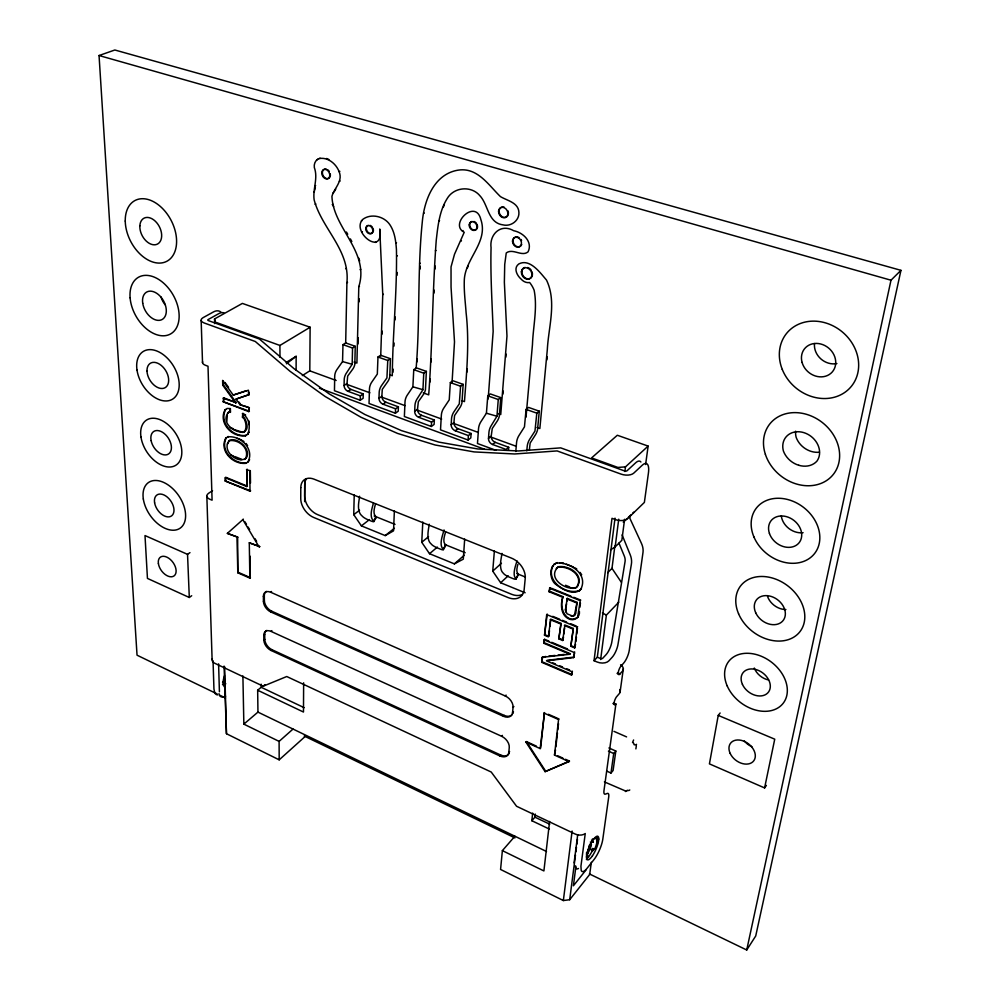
<?xml version="1.0" encoding="UTF-8"?>
<svg xmlns="http://www.w3.org/2000/svg" width="1000" height="1000" viewBox="0 0 1000 1000"><rect width="100%" height="100%" fill="white"/><g stroke="black" fill="none" stroke-linecap="round" stroke-linejoin="round"><path stroke-width="1.5" d="M296.112 370.238L296.15 356.3L286.212 362.438M303.637 682.8L303.475 712.038L257.663 690.225L261.175 687.288L261.137 684.175M304.675 501.65L304.8 479.988M380.712 356.062L382.762 294.637L379.738 228.988C384.15 257.725 350.788 232.225 362.663 219.475C370.9 213.113 384 216.163 389.75 224.55C394.725 231.838 395.8 240.888 396.438 249.475C397.225 291.588 392.663 333.625 392.275 375.737L389.588 374.775M302.325 375.588L309.8 370.838L310.125 327.238L242.375 303.412L214.537 318.95L214.675 323.612M319.475 158.512C328.738 157 337.275 164.862 339.688 173.363C342.2 182.05 334.012 188.612 331.938 196.312C333.075 228.35 369.862 251.737 358.8 286.65L356.912 363.088L354.025 362.05M363.25 393.925L360.375 395.875L348.075 391.362A5.025 3.588 56.2 0 1 344.087 385.487L344.212 379.637A6.662 3.337 -70.3 0 1 346.512 372.912L352.175 364.3L352.55 348.025L355.25 346.3L354.825 364.387A6.675 3.35 -70.6 0 1 352.762 369.125L347.688 376.05L347 383.562A5.012 3.588 56.2 0 0 350.975 389.425L363.25 393.925L363.125 398.288L360.25 400.25L334.462 390.725L334.712 376.175A6.65 3.362 -70.4 0 1 337 369.475L342.55 361.587L342.975 344.65L345.7 342.925L355.25 346.3M345.675 343.387L346.912 282.688C350.15 250.125 321.812 228.762 314.137 199.838C312.613 188.988 318.312 178.337 314.325 167.525C313.688 163.45 315.912 159.05 320.163 158.188M394.375 510.7L393.55 530.837L385.213 535.6L361.4 525.875L353.738 514.675L354.237 494.675M358.013 343.963L358.162 337.725M359.05 301.863L359.137 298.75M360.25 400.25L360.375 395.875M423.263 392.9L428.7 394.862C432.55 343.425 432.4 291.8 436.238 240.375C437.887 226.012 439.375 210.875 447.287 198.388C454.075 186.962 471.337 185.5 479.812 195.65C488.425 204.688 487.812 222.862 502.938 224.862C510.775 226.912 519.438 220.675 518.913 212.387C518.513 202.562 507.225 200.712 500.462 196.625C488.5 185.1 477.475 167.075 458.113 170.15C433.825 174.088 424.087 200.7 422.262 222.312C417.275 270.85 420.213 319.812 416.112 368.425M420.062 269.037L420.15 266.125M398.4 406.825L395.575 408.825L383.013 404.2A5.075 3.675 55.3 0 1 378.988 398.275L379.188 392.388A6.737 3.237 -70.2 0 1 381.525 385.588L386.925 377.912L387.762 360.475L390.425 358.7L389.75 376.9A6.75 3.25 -70.5 0 1 387.675 381.7L382.287 389.363L381.85 396.3A5.062 3.675 55.3 0 0 385.863 402.212L398.4 406.825L398.225 411.213L395.4 413.212L369.038 403.488L369.475 388.85A6.725 3.275 -70.3 0 1 371.8 382.075L377.325 374.075L377.975 357.013L380.65 355.25L390.425 358.7M382.05 334.162L382.163 331.087M434.012 293.075L434.125 290.1M393 372.238L393.125 369.162M394 346.087L394.113 343.013M395 319.938L395.112 316.863M397.038 275.287L397.15 272.438M395.4 413.212L395.575 408.825M434.35 420L431.575 422.062L418.725 417.337A5.125 3.762 54.2 0 1 414.675 411.337L414.95 405.425A6.812 3.137 -70.2 0 1 417.325 398.55L422.938 389.688L423.762 373.2L426.375 371.375L416.388 367.863L413.762 369.663L412.887 386.825L407.388 394.95A6.8 3.162 -70.2 0 0 405.012 401.8L404.375 416.525L431.337 426.475L434.113 424.425L434.35 420L421.525 415.3A5.112 3.762 54.2 0 1 417.488 409.325L418.363 401.7L423.363 394.55A6.825 3.15 -70.4 0 0 425.45 389.7L426.375 371.375M417.013 361.863L417.15 358.775M429.95 382.088L430.112 379.012M430.988 362.05L431.15 358.963M464.675 539.113L463.3 559.163L454.375 563.862L429.525 553.713L421.75 542.288L422.8 522.062M431.337 426.475L431.575 422.062M434.963 269.088L435.138 265.988M452.025 383.113L454.5 341.887L451.05 287.137L451.037 266.887L454.513 254.25L464.237 232.262C448.663 224.387 475.675 198.113 480.838 219.5C488.725 242.338 464.4 259.025 464.275 281.112C463.938 291.725 465.363 302.275 466.112 312.85C469.487 342.413 466.688 372.038 464.45 401.6L461.8 400.65M471.112 433.488L468.387 435.588L455.25 430.763A5.175 3.85 53 0 1 451.163 424.712L451.525 418.75A6.887 3.025 -70.1 0 1 453.938 411.8L459.275 403.888L460.588 386.213L463.15 384.35L452.938 380.75L450.35 382.6L449.237 399.875L443.762 408.125A6.875 3.062 -70.1 0 0 441.362 415.05L440.513 429.862L468.088 440.037L470.812 437.925L471.112 433.488L458 428.675A5.162 3.85 53 0 1 453.925 422.638L454.55 415.6L459.862 407.7A6.913 3.038 -70.3 0 0 461.962 402.788L463.15 384.35M592.275 841.062L592.312 840.425L593.325 842.288L591.525 840.088M466.95 372.088L467.15 369.038M468.088 440.037L468.387 435.588M488.162 399L493.162 331.45C492.2 303.512 490.325 275.562 491.062 247.6C489.312 234.488 500.65 223.15 513.65 230.7C523.05 232.55 532.95 241.65 528.088 251.825C521.862 257.137 512.812 247.913 506.25 252.963L504.725 264.438L504.363 282.3L506.975 336.05L500.75 414.538L498.075 413.587M500.775 397.612L499.312 416.163A6.987 2.925 -70.2 0 1 497.188 421.138L492.262 428.512L491.188 436.25A5.225 3.938 51.7 0 0 495.3 442.35L508.725 447.275L506.05 449.438L492.6 444.5A5.238 3.938 51.7 0 1 488.488 438.375L488.938 432.388A6.975 2.913 -70 0 1 491.388 425.363L496.95 416.225L498.263 399.525L500.775 397.612L490.325 393.925L487.788 395.825L486.413 413.225L480.988 421.6A6.95 2.938 -70 0 0 478.537 428.587L477.475 443.512L495.8 450.275M502.925 394.087L503.162 391.012M505.85 357.163L506.1 354.087M525.15 592.775L500.637 582.762L492.738 571.112L494.375 550.975M508.475 450.262L508.725 447.275M515.8 451.463L516.575 442.45A7.025 2.825 -69.9 0 1 519.062 435.387L524.462 426.875L526.087 409.375L528.575 407.413L539.275 411.188L537.525 429.862A7.062 2.8 -70.1 0 1 535.388 434.888L530.15 443.05L529.325 450.175M526.013 417.2L532.463 344.55C533.088 326.613 537.638 308.087 534.138 290.262A22.837 18.137 56.9 0 0 529.637 282.512A9.7 7.775 57.7 0 1 521.013 278.988C516.875 275.425 513.225 267.987 518.812 263.95C529.862 258.15 540.212 272.787 546.487 280.05C556.925 301.663 548.513 326.788 547.325 349.513L539.85 428.525L536.975 427.5M526.812 450.863L527.212 446.337A7.05 2.788 -69.9 0 1 529.712 439.237L534.963 431.062L536.812 413.162L539.275 411.188M508.8 752.4L509.263 747.487A9.812 6.525 44.6 0 0 501.587 736.263L270.938 631.362A9.05 5.7 51.1 0 0 263.788 635.275L263.85 640.05A9.038 5.675 51 0 0 271.087 650.475L499.8 755.913A9.787 6.5 44.5 0 0 508.8 752.4L509.625 751.525M266.4 591.388A9.188 5.888 51.9 0 0 264.312 595.688L263.375 596.413L263.425 601.337A9.175 5.863 51.7 0 0 270.775 611.95L503.4 716.287A9.938 6.737 45 0 0 512.562 712.487L513.05 707.4L513.888 706.538M546.875 359.913L547.175 356.812M514.913 836.237L502.375 850.625L500.575 869.463L563.35 900.55L569.7 899.712L589.675 874.5L591.337 862.3M572.4 671.175L571.512 675.075L541.712 662.337L542.238 657.312L545.812 656.45M542.238 657.312L569.9 654.262L543.713 643.225L544.575 639.312L548.875 641.112M563.538 636.975L562.7 640.487L558.837 638.875L561.013 623.387L550.7 619.125L548.362 636.875L544.538 635.275L546.7 614.575L577.137 627.125L577.65 626.613M549.087 591.737L549.975 587.688L549.087 591.737L562.762 597.288L563.275 596.775L549.6 591.237M579.312 590.887L581.438 588.513C574.438 597.175 561.45 588.837 554.7 583.488C549.412 577.837 549.012 565.45 557.4 562.575L553.987 564.438L554.513 563.95M541.712 662.337L542.737 656.787M543.713 643.225L544.575 639.312M544.538 635.275L547.212 614.062M579.825 590.375C566.5 595.6 545.337 581.237 552.95 565.837L552.425 566.337M586.512 857.062L587.775 851.55L587.137 857.625L587.312 853.225A10.425 2.9 -66.2 0 1 589.7 846L590.363 843.688M577.525 586.325L575.475 588.088C564.587 590.15 546.763 577.6 558.325 566.725C568.837 564.938 585.05 575.112 577.013 586.825C583.837 574.8 568.112 565.75 557.812 567.212L556.3 568.5M549.475 630.612L548.862 636.362L545.05 634.763M549.938 626.312L550.55 620.562M549.388 829.087L531.838 820.725L532.663 813.088M540.163 748.587L544.475 712.562L540.65 748.05L540.163 748.587L525.938 742.138L526.438 741.6L536.388 746.112M598.763 839.05L598.038 839.85L596.938 839.087L597.888 838.325L597.238 844.388L596.475 838.312L592.388 839.025M531.838 820.725L534.925 817.175L535.262 814.062M579.425 611.487C580.075 616.512 575.425 620.75 570.5 619.5C561.025 616.775 560.138 605.3 562.762 597.288M578.088 616.987C566.013 625.5 558.212 606.125 563.275 596.775M558.837 638.875L561.013 623.387M565.425 610.075L567.2 598.362L577.05 602.362L575.737 613.575L572.938 616.213L567.05 613.8L565.425 610.075L566.562 603.962M566.875 601.163L567.2 598.362M562.7 640.487L564.888 624.987L573.325 628.475L570.825 646.275L574.7 647.9L575.55 644.412M563.875 633.975L564.55 627.987M565.513 759.3L569.45 761.087L568.975 761.637L554.5 755.088L558.562 719.538L543.987 713.088M555.525 749.9L554.5 755.088M555.875 746.812L557.463 732.913M557.825 729.812L558.525 723.637M549.612 821.438L543.9 870.938L502.375 850.625M570.825 646.275L573.325 628.475M574.375 615.575L577.05 602.362M571.512 675.075L571.9 671.712L546.475 660.863L573.562 657.6L574.513 653.238M573.562 657.6L574.663 651.95M574.7 647.9L577.137 627.125M577.587 617.5L580.25 600.638L549.462 588.188M580.925 589.025C588.312 574 570.188 562.175 556.875 563.062M575.9 641.45L576.425 637M576.775 634.025L577.475 628.088M579.925 607.225L580.425 602.975M563.35 900.55L572.112 831.05M622.1 534.888L630.163 554.65A17.975 14.4 48.5 0 1 631.375 564.275L618.088 643.838A10.488 3.275 -67.9 0 1 612.15 657.3L608.9 660.812A8.75 5.35 8.2 0 1 597.112 662L594.038 660.713L612 518.325L615.275 519.55A9.262 5 7.3 0 0 627.737 518.538L644.375 502.413L648.413 473.15A18.562 6.175 -69.7 0 0 642.225 465.25L633.737 473.15A9.425 4.875 7.1 0 1 621.062 474.113L557.112 450.925L514.637 453.975L474.087 451.912L435.138 445L397.5 433.4L360.925 417.225L325.175 396.525L290.038 371.3L255.3 341.5L204.15 322.962A8.325 3.75 -0.6 0 1 203.025 317.688L213.538 311.887A16.262 9.425 -70.8 0 1 220.987 312.113M594.038 660.713L597.325 657.188L615.025 518.138M574.087 862.887L577.712 834.712M607.7 572.663L611.987 568.362L614.875 545.938M569.7 899.712L575.475 854.95M575.875 851.862L576.462 847.237M576.862 844.15L577.463 839.513M600.65 659.538L606.375 615.1L618.825 602.163M610.638 549.8L615.163 546.888L618.725 519.188M624.875 471.488L625.462 466.875L648.125 446.087L617.325 435.25L591.562 457.925L617.9 467.438L625.462 466.875M575.938 866.225L573.4 885.788L586.05 869.912M624.6 519.263L621.838 540.325L615.163 546.888M588.337 852.887L589.375 845.15M645.612 464.538L648.125 446.087M613.538 702.987L615.9 704.013L603.975 790.638A9.725 2.775 -66.7 0 0 605.438 794.125L607.3 793.438A9.7 2.75 -66.6 0 1 608.725 796.875L602.8 839.212A15.962 4.412 -66.2 0 1 593.837 859.788L587.137 868.2A16.075 4.462 -66.1 0 1 581.188 870.3L580.938 866.188L585.25 833.55A8.125 5.675 9.5 0 1 575.175 834.038L516.562 806.263L491.225 772.038L286.737 676.525L263.175 686.213L214.788 663.288A7.3 4.513 -2.9 0 1 212.35 658.713M620.05 692.362L623.337 668.688M359.6 496.238L358.75 502.362A17.9 9.038 -71.8 0 0 361.175 515.1L363.2 517.038A4.875 0.912 27.8 0 0 368.162 519.825L371.25 521.075A4.888 0.912 27.8 0 0 373.925 521.388L376.337 517.225L375.037 515.562A13.075 5.5 -64.7 0 1 374.738 506.85L375.55 503.85M606.725 771.1L610.988 773.025L613.713 753.512L615.825 751.038L608.913 747.962M615.825 751.038L613.088 770.525L610.988 773.025M635.875 748.9L636.325 745.85M429.225 524.188L428.3 530.288A18.3 8.5 -71.8 0 0 430.325 543.112L432.212 545.025A4.988 0.963 27.3 0 0 437.25 547.85L440.462 549.163A4.988 0.963 27.3 0 0 443.413 549.562L445.838 545.288L444.7 543.675A13.362 5.062 -64.8 0 1 444.75 534.925L445.613 531.938M501.987 553.4L500.975 559.462A18.7 7.912 -71.8 0 0 502.55 572.388L504.3 574.263A5.1 1 26.8 0 0 509.4 577.137L512.762 578.5A5.1 1 26.8 0 0 516 579L518.438 574.612L517.487 573.05A13.662 4.575 -64.9 0 1 517.925 564.25M224.975 409.975L225.588 409.588C218.863 422.625 232.575 437.125 245.987 435.45C232.675 438.475 218.012 423.013 224.975 409.975L227.075 408.475L230.387 408.55L230.463 412.062L228.238 412.4C216.262 428.875 257.375 443.925 244.613 418.15L242.963 416.925L242.9 413.4L242.35 417.312L244 418.537C246.1 422.438 247.113 428.263 244.237 431.938M248.562 461.525L245.85 463.325C233.038 464.738 219.1 451.025 225.662 438.3L228.35 436.475L227.75 436.863C240.625 435.262 254.762 449.188 247.963 461.925L249.6 459.688L249 460.087M245.85 463.325L246.45 462.925C233.637 464.338 219.7 450.625 226.275 437.912L225.662 438.3M720.125 713L718.238 715.4L709.425 763.875L764.6 787.925L766.388 785.4M248.575 432.488L249.175 432.1L247.512 434.387C250.9 427.812 249.325 417.375 242.288 413.787M314.775 190.162L315.35 187.1M764.6 787.925L774.737 739.175L718.238 715.4M589.388 873.925L746.725 950L890.987 280.212L900.95 270.338L114.85 50L99.05 55.525L137.037 655.188L217.113 693.913M900.95 270.338L755.725 935.975L746.725 950M227.387 444.075C230.837 431.925 252.812 447.938 246.363 457.812C239.262 464.25 224.613 453.55 227.387 444.075L229.5 440.325M244.713 459.487L245.763 458.212C249.812 447.95 238.3 438.975 228.9 440.725M629.913 515.662L629.925 518.438L641.425 543.325A17.675 13.462 44.4 0 1 642.987 552.475L629.3 650.113A10.25 3.137 -67.9 0 1 623.513 663.275L620.525 666.675A5.112 1.562 -67.7 0 0 618.25 672.475A5.112 1.562 -67.7 0 0 619.462 674.4L622.4 671.263A8.512 5.238 8.6 0 0 620.6 664.775M373.4 503.237L372.175 507.75A17.975 7.562 -64.7 0 0 372.625 519.738L373.925 521.388M444.05 529.95L442.325 535.925A18.375 6.963 -64.8 0 0 442.275 547.962L443.413 549.562M517.013 560.913L515.638 565.35A18.775 6.3 -64.9 0 0 515.037 577.438L516 579M467.413 267.975L468.275 265.512M443.488 206.875L444.4 204.338M591.263 845.863L590.112 848.438A14.425 4.062 -66.1 0 1 586.362 854.837M588.625 848L589.913 845.125L590.55 845.35A12.812 3.613 -66.1 0 0 591.325 843.3M586.325 853.125A8.012 2.25 -66.1 0 0 589.925 848.238L590.363 845.088L591.425 844.663L590.862 843.612M515.875 578.663L518.3 574.275M443.237 549.212L445.662 544.938M373.7 521.013L376.112 516.85M334.387 191.425L335.75 189.1M633.612 739.987L632.55 742.45A1.913 1.338 40.9 0 1 634.012 744.613A1.9 1.238 10.1 0 0 636.55 744.325M227.812 413.35L228.85 412.013L230.463 412.062M586.4 859.538L588.325 857.15A15.938 4.462 -66.2 0 0 593.45 848.575M525.938 742.138L545.112 771.65L569.45 761.087M499.8 755.913L500.637 755.025A9.787 6.5 44.5 0 0 509.162 753.288M501.587 736.263L502.425 735.387M512.562 712.487L513.4 711.612A9.938 6.737 45 0 1 512.925 713.462M503.4 716.287L504.237 715.413A9.938 6.737 45 0 0 511.912 714.912M263.375 596.413A9.2 5.888 51.9 0 1 270.625 592.225L505.238 695.962L506.087 695.1M572.938 616.213L574.888 615.062M570.9 616L573.438 615.7M565.887 612.1L565.938 609.562M575.475 588.088L575.988 587.587L570.65 588.038M632.863 513.038L633.625 512.175M581.15 575.212L581.663 574.712L580.062 572.388M576.225 569.45L576.75 568.95L574.575 567.675M631.038 514.812L628.263 517.475M572.962 567.525L573.488 567.038L566.375 564.225M563.013 563.6L563.538 563.1L559.65 562.9M627.125 518.562L623.263 522.175M612.95 703.538L615.325 704.562L615.9 704.013M500.637 582.762L508.2 575.812M492.738 571.112L501.45 563.25M224.075 666.075L226.462 733.725L279.188 759.837L304.862 736.75M227.35 533.387L237.65 537.137L227.35 533.387L243.375 519.138M279.188 759.837L279.1 741.388L293.025 729.05M454.375 563.862L464.338 555.2M279.1 741.388L243.85 724.137L257.95 712.113L257.663 690.225M604.4 781.888L626.062 791.225M429.525 553.713L437.375 547.087M263.175 686.213L264.988 684.688M421.75 542.288L428.525 536.675M271.087 650.475L272 649.725L500.637 755.025M263.85 640.05L264.775 639.3L264.725 634.538A9.05 5.7 51.1 0 1 266.775 630.413M270.938 631.362L271.863 630.612M385.213 535.6L394.375 528.275M263.788 635.275L264.725 634.538M492.6 444.5L495.3 442.35M270.775 611.95L271.712 611.213L504.237 715.413M488.488 438.375L491.188 436.25M361.4 525.875L369.513 519.562M263.425 601.337L264.363 600.6L264.312 595.688M270.625 592.225L271.562 591.5M286.413 363.8L296.15 356.3M353.738 514.675L359.575 510.225M455.25 430.763L458 428.675M451.163 424.712L453.925 422.638M237.062 537.55L237.8 572.8L249.862 578.112L250.087 556.188M237.8 572.8L237.65 537.137M189.975 552.625L187.537 554.35L145 535.562L147.45 578.413L189.3 597.487L191.688 595.725M249.288 542.8L259.725 546.6L249.288 542.8L249.862 578.112M418.725 417.337L421.525 415.3M414.675 411.337L417.488 409.325M383.013 404.2L385.863 402.212M225.15 480.962L250.025 491.213L250.613 490.812L225.15 480.962L225.062 477.638L246.775 486.562L247.087 469.35L246.775 486.562M378.988 398.275L381.85 396.3M245.375 435.85L248.125 433.988M246.488 469.762L250.312 470.662L250.5 483.062M212.525 490.637L208.575 493.3A7.788 4.188 -1.6 0 0 209.662 499.175L212.087 500.188L208.012 366.25L205.475 365.288A8.2 3.862 -0.8 0 1 202.6 361.7M240.987 459.675L241.588 459.275L234.9 456.587M348.075 391.362L350.975 389.425M344.087 385.487L347 383.562M232.963 456.438L233.562 456.037L230.812 455.012M245.512 443.925L246.125 443.525L247.587 445.625M243.325 441.912L243.938 441.512L242.125 440.412M240.613 440.262L241.225 439.862L237.188 438.263M242.625 432.463L244.838 431.55M248.988 424.55L249 421.025M240.463 432.188L243.225 432.062M232.362 428.988L241.075 431.788M230.188 427.562L232.963 428.6M224.475 682.225L223.6 682.788A9.3 4.588 -63.7 0 1 222.55 682.225M223.075 398.2L236.188 402.625L223.688 397.825L223.162 401.725L248.787 411.625L249.35 407.688L239.95 404.7L236.038 399.087L249.15 394.613L249.112 392.212M245.037 415.438L245.65 415.05L242.9 413.4M226.838 421.087L227.325 415.462L226.713 415.85M598.038 839.85L597.075 840.462L597.812 841.925L596.875 842.325A10.425 2.9 -66.2 0 1 594.5 849.475L593.612 849L592.513 851.15L592.575 848.462L591.575 850.438L589.925 848.238M239.95 404.7L248.088 407.212M236.038 399.087L249.15 394.613M235.575 403.013L222.75 385.175L222.625 380.412L233.238 395.075L246.3 390.712M223.162 401.725L249.4 411.238M382.762 294.637L383.4 294.25M222.75 385.175L223.275 381.225M460.838 241.188L461.463 240.812M419.6 263.6L420.225 263.212M435.375 250.837L436 250.463M214.537 318.95L215.25 322.1L279.925 345.45L310.125 327.238M462.425 230.938L463.05 230.562M358.8 286.65L359.45 286.275M396.7 256.125L397.337 255.75M346.912 282.688L347.55 282.312M360.087 269.725L360.737 269.35M438.925 220.912L439.562 220.55M395.875 243.1L396.512 242.725M345.675 268.712L346.325 268.337M375.438 242.45L376.087 242.075M423.612 213.4L424.25 213.038M361.775 232.125L362.425 231.762M361.4 220.888L362.062 220.525M223.162 681.787L224.363 681.3A11.475 5.625 -63.8 0 0 225.125 685.312M332.212 204.587L332.875 204.25L333.638 206.737M315.125 204.275L315.8 203.938M333.038 192.938L333.7 192.6M313.812 192.025L314.475 191.688M339.4 181.375L340.075 181.025M314.975 185.912L315.65 185.575M339.175 171.688L339.85 171.35M317 159.713L317.675 159.388M545.112 771.65L568.975 761.637M233.238 395.075L248.45 390.213L248.525 395M546.975 660.35L574.062 657.075M548.888 656.112L555.037 655.438M558.1 655.1L564.25 654.412M567.325 654.075L570.4 653.737L544.212 642.712M342.55 361.587L352.175 364.3M99.05 55.525L890.987 280.212M412.887 386.825L422.938 389.688M486.413 413.225L496.95 416.225M590.337 842L591.225 842.262M342.975 344.65L352.55 348.025M377.975 357.013L387.762 360.475M413.762 369.663L423.762 373.2M450.35 382.6L460.588 386.213M487.788 395.825L498.263 399.525M526.087 409.375L536.812 413.162M309.8 370.838L336.175 380.475M346.425 384.225L369.875 392.8M381.587 397.088L405.037 405.65M416.75 409.938L441.662 419.05M453.387 423.338L478.288 432.438M490.012 436.725L516.388 446.362M319.462 388.188L484.513 449.263M565.525 585.262L569.75 586.962M374.137 515.962L395.025 524.4M444.613 544.412L465.188 552.725M516.825 573.575L525.413 577.05M551.375 588.263L570.962 596.175M573.763 597.3L580.763 600.138M566.688 598.875L576.538 602.863M247.362 486.15L225.662 477.238L225.75 480.562M552.75 616.35L559.663 619.2M562.438 620.337L566.575 622.05M570.725 623.763L576.263 626.038M550.188 619.637L560.5 623.9M564.375 625.5L572.825 629M559.35 638.35L563.2 639.963M571.325 645.763L575.2 647.387M597.325 657.188L600.4 658.475A1.75 1.075 8.2 0 0 602.75 658.238L606 654.737A10.462 3.312 -67.9 0 0 611.938 641.3L625.025 561.812A10.788 8.637 48.5 0 0 624.3 556.05L618.938 543.062M551.737 642.325L567.5 648.938M544.062 639.825L574.163 652.475M617.65 672.85L620.062 673.863M617.062 673.388L619.462 674.4M552.625 662.75L555.45 663.962M559.688 665.763L562.513 666.963M566.75 668.775L569.575 669.975M542.212 661.812L572.013 674.538M326.575 158.488L328.837 159.462M613.925 731.35L626.587 736.9M238.375 572.375L250.438 577.688M548.45 714.312L559.062 719M608.425 751.162L613.713 753.512M557.625 755.738L562.875 758.112M261.175 687.288L304.163 707.675M534.925 817.175L549.75 824.2M257.95 712.113L546.512 851.5M219.925 695.263L225.55 697.987M304.212 736.025L514.938 837.913M625.662 791.562L625.425 790.888A1.887 1.275 40.6 0 0 627.263 790.263A1.863 1.25 10.6 0 0 629.763 789.963M602.4 612.95L606.375 615.1M586.75 854.05L588.513 857.325L586.975 856.112M225.012 382.475L228.55 387.362M223.363 384.8L236.188 402.625M239 402.075L240.562 404.312M611.987 568.362L621.35 582.312M526.438 741.6L545.6 771.1M244.925 521.75L246.488 524.375M248.038 526.987L249.6 529.6M255.05 538.75L256.613 541.375M242.787 519.55L259.15 547.025M346.425 232.013L347.725 234.237M350.387 238.9L351.838 241.537M574.875 865.625L575.612 867.6A16.05 4.513 -66.1 0 0 578.475 868.487M358.9 258.263L359.625 261.075M218.975 693.675L219.35 695.3A14.363 7.037 -63.6 0 0 225.625 696.213M187.537 554.35L189.3 597.487M213.038 660.725L213.95 689.125L214.9 693.138A14.338 7.075 -63.6 0 0 217.525 694.912M201.163 320.45L202.525 362.713M206.85 496.4L212.113 659.737M218.588 663.863L219.412 691.762M224.638 666.762L226.462 733.725M223.688 397.825L223.775 401.35M229.775 408.938L229.85 412.45M242.9 675.938L243.85 724.137M248.738 408.075L248.787 411.625M249.713 471.062L250.025 491.213M279.925 345.45L279.975 357.35M521.725 244.412A5.225 4.2 59.5 0 1 515.975 246.125A5.225 4.2 59.5 0 1 513.3 239.3A5.225 4.2 59.5 0 1 519.038 237.575M520.95 239.425A5.225 4.2 59.5 0 1 521.575 240.637M507.987 210.875A5.487 4.4 61.2 0 1 504.988 217.438A5.487 4.4 61.2 0 1 499.1 211.725A5.487 4.4 61.2 0 1 504.125 207.138M330.262 173.812A5.038 3.713 64.1 0 1 327.013 178.65A5.038 3.713 64.1 0 1 322.388 173.062A5.038 3.713 64.1 0 1 326.438 169.188M327.475 169.662A5.038 3.713 64.1 0 1 329.25 171.412M372.275 232.987A4.363 3.262 61.7 0 1 366.975 230.925A4.363 3.262 61.7 0 1 368.175 225.375M369.963 225.387A4.363 3.262 61.7 0 1 372.438 227.35M372.987 228.35A4.363 3.262 61.7 0 1 372.863 232.35M477.15 224.638A4.612 3.638 60.9 0 1 475.35 230A4.612 3.638 60.9 0 1 470.15 226.838A4.612 3.638 60.9 0 1 471.938 221.475M473.913 221.488A4.612 3.638 60.9 0 1 476.587 223.562M531.975 271.725A6.138 4.925 57.7 0 1 529.4 278.738A6.138 4.925 57.7 0 1 522.375 274.45A6.138 4.925 57.7 0 1 524.938 267.425M527.638 267.5A6.138 4.925 57.7 0 1 531.237 270.3M785.888 609.538A16.637 12.925 37.1 0 1 767.55 596.45M803.088 532.675A17.587 14.2 37.4 0 1 781.287 515.925M768.587 679.975A15.788 11.812 37 0 1 754.275 668.037M819.388 452.212A20.238 17.025 38.1 0 1 796.213 437.5A19.35 16.262 38.1 0 1 795.65 431.2M751.912 746.7A14.375 10.35 36.9 0 1 744.375 741M165.15 304.762A15.588 10.35 60.5 0 1 161.012 296.962M836.888 363.55A17.812 15.613 39.4 0 1 814.5 343.562M597.275 836.612A15.938 4.462 -66.2 0 1 596.625 839.875M615.325 704.562A5.05 1.512 -67.4 0 1 614.1 702.763A5.05 1.512 -67.4 0 1 616.35 697.038L619.312 693.6A8.438 5.275 8.8 0 0 619.862 689.587M306.488 478.725A16.3 11.125 53.7 0 0 304.688 484.888L304.625 495.775A16.238 11.025 53.4 0 0 317.538 514.6L511.525 594.263A17.262 12.438 47.2 0 0 522.337 594.487M223.888 312.8A16.3 9.387 -70.7 0 0 218.65 313.712L208.162 319.55A1.663 0.75 -0.6 0 0 208.388 320.6L259.462 339.05L294.113 368.738L329.175 393.875L364.862 414.487L401.362 430.588L438.938 442.125L477.825 448.975L518.3 450.975L560.712 447.875L624.525 470.925A1.887 0.975 7.1 0 0 627.05 470.737L635.575 462.875A18.525 6.225 -69.8 0 1 640.9 462M505.238 695.962A9.963 6.763 45.1 0 1 513.05 707.4M225.2 687.575A12.9 6.338 -63.8 0 1 224.488 675.738M272 649.725A9.025 5.675 51 0 1 264.775 639.3M271.712 611.213A9.175 5.863 51.8 0 1 264.363 600.6M222.512 684.575A11.387 5.625 -63.7 0 0 223.363 684.6A11.45 5.65 -63.7 0 0 225.787 683.737M445.838 545.288A4.988 0.975 27.3 0 1 444.725 545.5M518.438 574.612A5.1 1.013 26.8 0 1 517.837 574.875M376.337 517.225A4.875 0.938 27.8 0 1 375.387 517.487M300.788 487.675L300.75 498.587A16.275 11.025 53.4 0 0 313.7 517.463L508.025 597.537A17.312 12.438 47.3 0 0 524.15 589.675L525.225 578.4A17.387 12.55 47.5 0 0 511.5 558.125L314.062 479.175A16.35 11.125 53.7 0 0 300.788 487.675M321.788 172.925A5.038 3.713 64.1 0 0 327.738 178.787A5.038 3.713 64.1 0 0 327.85 170.712A5.038 3.713 64.1 0 0 321.788 172.925M469.212 224.875A4.612 3.638 60.9 0 0 474.8 230.325A4.612 3.638 60.9 0 0 475.288 222.987A4.612 3.638 60.9 0 0 469.212 224.875M365.75 228.575A4.363 3.262 61.7 0 0 370.962 233.713A4.363 3.262 61.7 0 0 371.163 226.8A4.363 3.262 61.7 0 0 365.75 228.575M521.375 271.762A6.138 4.925 57.7 0 0 528.862 279.088A6.138 4.925 57.7 0 0 529.7 269.438A6.138 4.925 57.7 0 0 521.375 271.762M498.55 211.137A5.487 4.4 61.2 0 0 505.213 217.613A5.487 4.4 61.2 0 0 505.875 208.837A5.487 4.4 61.2 0 0 498.55 211.137M512.5 241.05A5.225 4.2 59.5 0 0 519.075 246.962A5.225 4.2 59.5 0 0 519.375 238.55A5.225 4.2 59.5 0 0 512.5 241.05M738.562 613.737A37.462 28.825 37.5 0 0 797.938 633.925A37.462 28.825 37.5 0 0 774.375 578.65A37.462 28.825 37.5 0 0 738.562 613.737M755.662 612.663A16.863 12.975 37.5 0 0 782.438 621.312A16.863 12.975 37.5 0 0 771.363 596.5A16.863 12.975 37.5 0 0 755.662 612.663M753.875 536.838A36.925 29.562 37.8 0 0 812.9 555.45A36.925 29.562 37.8 0 0 789.7 500.087A36.925 29.562 37.8 0 0 753.875 536.838M769.425 533.425A17.837 14.275 37.8 0 0 797.588 544.312A17.837 14.275 37.8 0 0 788.388 517.275A17.837 14.275 37.8 0 0 769.425 533.425M125.25 221.062A34.288 22.775 62.5 0 0 164.225 262.362A34.288 22.775 62.5 0 0 163.287 209.288A34.288 22.775 62.5 0 0 125.25 221.062M139.85 225.863A14.588 9.688 62.5 0 0 155.612 244.7A14.588 9.688 62.5 0 0 156.788 222.8A14.588 9.688 62.5 0 0 139.85 225.863M727.2 685.913A34.362 25.438 37.3 0 0 781.2 705.45A34.362 25.438 37.3 0 0 759.513 655.562A34.362 25.438 37.3 0 0 727.2 685.913M742.425 684.375A16 11.85 37.3 0 0 767.625 693.075A16 11.85 37.3 0 0 757.1 669.9A16 11.85 37.3 0 0 742.425 684.375M151.113 440.6A13.475 8.562 56.7 0 0 168.175 454.212A13.475 8.562 56.7 0 0 164.112 433.4A13.475 8.562 56.7 0 0 151.113 440.6M140.963 436.975A26.925 17.125 56.7 0 0 174.412 466.012A26.925 17.125 56.7 0 0 168.325 424.9A26.925 17.125 56.7 0 0 140.963 436.975M143.325 498.988A27.775 17.35 55.3 0 0 177.938 529.362A27.775 17.35 55.3 0 0 171.7 487.713A27.775 17.35 55.3 0 0 143.325 498.988M154.613 502.85A12.763 7.975 55.3 0 0 170.675 516.413A12.763 7.975 55.3 0 0 167.35 497.15A12.763 7.975 55.3 0 0 154.613 502.85M798.775 465.275A20.525 17.125 38.6 0 0 816.912 461.163A19.625 16.363 38.5 0 0 803.737 432.6A19.625 16.363 38.5 0 0 783.425 451.087A20.525 17.125 38.6 0 0 798.775 465.275M765.375 454.312A40.55 33.8 38.5 0 0 829.938 477.975A40.55 33.8 38.5 0 0 809.338 415.262A40.55 33.8 38.5 0 0 765.375 454.312M730.175 753.4A14.562 10.375 37.2 0 0 752.913 761.762A14.562 10.375 37.2 0 0 743.325 740.975A14.562 10.375 37.2 0 0 730.175 753.4M147 371.175A14.275 9.237 58.5 0 0 163.725 388.263A14.275 9.237 58.5 0 0 162.775 366.825A14.275 9.237 58.5 0 0 147 371.175M136.988 369.988A27.988 18.1 58.5 0 0 171.588 399.7A27.988 18.1 58.5 0 0 165.25 356.213A27.988 18.1 58.5 0 0 136.988 369.988M142.725 303.238A15.762 10.35 60.4 0 0 162.162 319.488A15.762 10.35 60.4 0 0 158.387 294.538A15.762 10.35 60.4 0 0 142.725 303.238M130.1 297.838A32.575 21.375 60.4 0 0 168.888 334.75A32.575 21.375 60.4 0 0 164.725 284.15A32.575 21.375 60.4 0 0 130.1 297.838M158.4 563.625A11.6 7.1 53.9 0 0 172.862 576.525A11.6 7.1 53.9 0 0 170.35 559.487A11.6 7.1 53.9 0 0 158.4 563.625M782.288 369.462A41.837 36.362 39.9 0 0 850.375 387.5A41.837 36.362 39.9 0 0 824.338 322.562A41.837 36.362 39.9 0 0 782.288 369.462M802.087 362.45A18.075 15.713 39.9 0 0 830.875 373.338A18.075 15.713 39.9 0 0 822.775 344.637A18.075 15.713 39.9 0 0 802.087 362.45M592.475 855.75A12.837 3.562 -66.2 0 0 598.038 836.4A12.837 3.562 -66.2 0 0 587.425 851.9A12.837 3.562 -66.2 0 0 592.475 855.75"/></g></svg>
